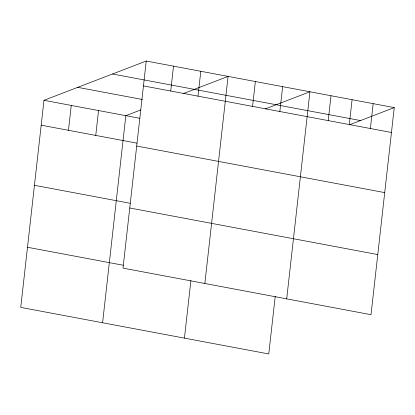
<?xml version="1.0" encoding="UTF-8"?>
<svg xmlns="http://www.w3.org/2000/svg" width="415" height="415" viewBox="0 0 415 415"><rect width="100%" height="100%" fill="white"/><g stroke="black" fill="none" stroke-linecap="round" stroke-linejoin="round"><path stroke-width="0.62" d="M146.236 61.036L123.006 268.126L371.02 314.695L394.25 107.604L146.236 61.036L43.98 100.306L20.75 307.396L268.764 353.964L275.228 296.341M68.47 130.3L71.261 105.426M95.751 135.425L98.542 110.551M102.593 322.766L125.823 115.671L140.887 109.887M170.726 91.03L173.517 66.156M198.007 96.15L200.798 71.281M184.442 338.132L190.905 280.504M204.849 283.492L228.079 76.402L183.326 93.588M252.569 106.396L255.36 81.527M279.855 111.521L282.641 86.647M286.698 298.862L309.927 91.772L265.169 108.958M328.218 120.599L331.004 95.73M349.295 124.557L352.086 99.688M370.377 128.515L373.168 103.646M349.497 124.791L394.25 107.604M112.491 73.995L360.505 120.563M143.445 85.905L391.459 132.478M77.724 87.347L142.438 99.496M43.98 100.306L139.782 118.296M41.189 125.18L136.992 143.165M136.701 146.038L384.715 192.607M34.445 185.308L130.248 203.298M129.75 207.993L377.764 254.561M27.494 247.262L123.297 265.252"/></g></svg>
